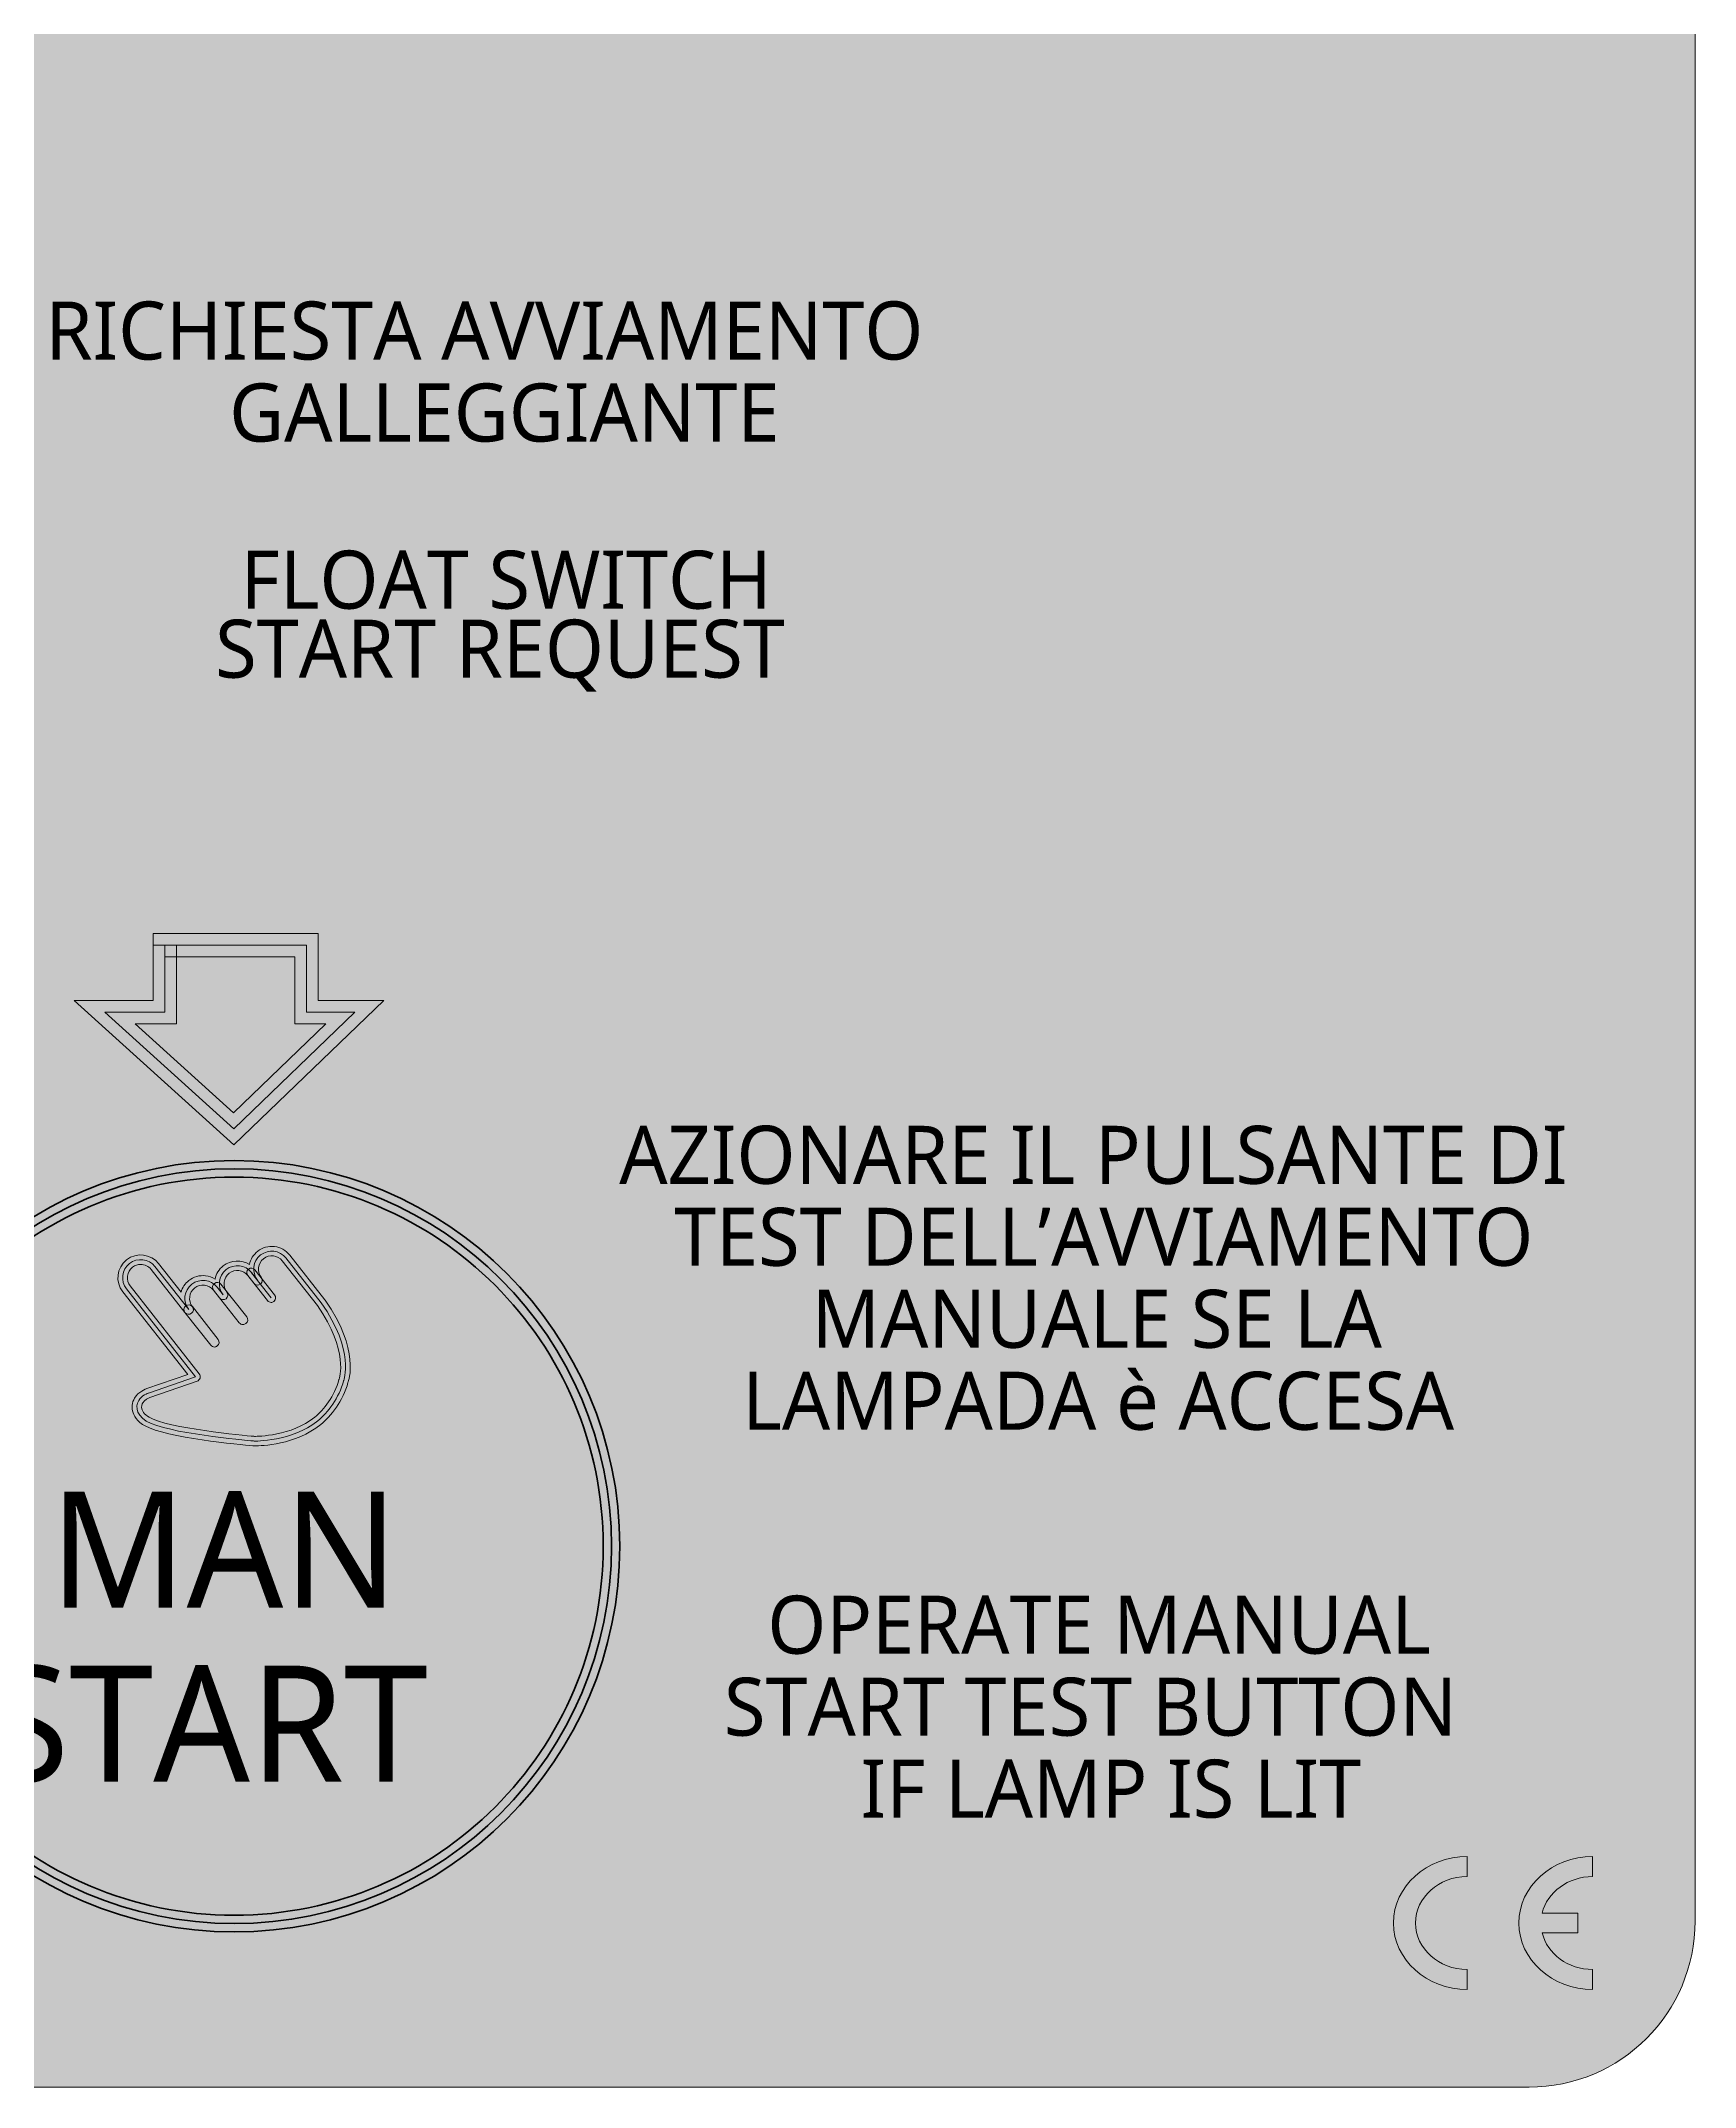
# Model space of a CAD drawing. Header units: millimetres. Extents: x 7 to 220, y 158 to 310.
# Drawn here: x 170.3 to 220.2, y 158.4 to 220.1 of the extents above; entities that cross this region are included whole.
import ezdxf

# ---------------------------------------------------------------- set-up
doc = ezdxf.new("R2010")
doc.units = ezdxf.units.MM
doc.header["$MEASUREMENT"] = 0
doc.layers.add('SI_Base new', color=7, linetype='Continuous', lineweight=0)

# ---------------------------------------------------------------- blocks, each defined once
blk = doc.blocks.new('Block_9')
at = {"layer": 'SI_Base new', "true_color": 0x1d1d1b, "transparency": 33554687}
h = blk.add_hatch(color=250, dxfattribs=at)
h.dxf.hatch_style = 2
h.paths.add_polyline_path([(174.083, 192.824), (174.083, 192.471), (177.995, 192.471), (177.995, 190.453), (178.928, 190.453), (176.148, 187.774), (173.185, 190.453), (174.436, 190.453), (174.436, 192.824), (174.083, 192.824), (174.083, 192.471), (174.083, 192.824), (173.73, 192.824), (173.73, 191.158), (171.353, 191.158), (176.163, 186.809), (180.677, 191.158), (178.7, 191.158), (178.7, 193.177), (173.73, 193.177), (173.73, 192.824)])
at = {"layer": 'SI_Base new', "true_color": 0x3abff0, "transparency": 33554687}
h = blk.add_hatch(color=133, dxfattribs=at)
h.dxf.hatch_style = 2
h.paths.add_polyline_path([(174.083, 192.824), (178.347, 192.824), (178.347, 190.805), (179.802, 190.805), (176.155, 187.291), (172.269, 190.805), (174.083, 190.805)])
at = {"layer": 'SI_Base new'}
for points in [[(174.083, 192.824), (174.083, 192.471), (177.995, 192.471), (177.995, 190.453), (178.928, 190.453), (176.148, 187.774), (173.185, 190.453), (174.436, 190.453), (174.436, 192.824), (174.083, 192.824), (174.083, 192.471), (174.083, 192.824), (173.73, 192.824), (173.73, 191.158), (171.353, 191.158), (176.163, 186.809), (180.677, 191.158), (178.7, 191.158), (178.7, 193.177), (173.73, 193.177), (173.73, 192.824), (174.083, 192.824)], [(174.083, 192.824), (178.347, 192.824), (178.347, 190.805), (179.802, 190.805), (176.155, 187.291), (172.269, 190.805), (174.083, 190.805), (174.083, 192.824)]]:
    blk.add_lwpolyline(points, close=True, dxfattribs=at)
blk = doc.blocks.new('Block_19')
at = {"layer": 'SI_Base new', "true_color": 0x0084ca, "transparency": 33554687}
h = blk.add_hatch(color=142, dxfattribs=at)
h.dxf.hatch_style = 2
edge = h.paths.add_edge_path()
edge.add_spline(control_points=[(176.167, 185.84), (173.097, 185.84), (170.32, 184.596), (168.307, 182.584), (166.295, 180.572), (165.052, 177.794), (165.051, 174.724), (165.052, 171.654), (166.295, 168.876), (168.307, 166.864), (170.32, 164.852), (173.097, 163.608), (176.167, 163.608), (179.237, 163.608), (182.015, 164.852), (184.027, 166.864), (186.039, 168.876), (187.283, 171.654), (187.283, 174.724), (187.283, 177.794), (186.039, 180.572), (184.027, 182.584), (182.015, 184.596), (179.237, 185.84), (176.167, 185.84), (176.167, 185.84), (176.167, 185.84), (176.167, 185.84)], knot_values=[0, 0, 0, 0, 1, 1, 1, 2, 2, 2, 3, 3, 3, 4, 4, 4, 5, 5, 5, 6, 6, 6, 7, 7, 7, 8, 8, 8, 9, 9, 9, 9], degree=3, periodic=0)
edge = h.paths.add_edge_path()
edge.add_spline(control_points=[(176.167, 186.34), (182.582, 186.34), (187.783, 181.139), (187.783, 174.724), (187.783, 168.309), (182.582, 163.108), (176.167, 163.108), (169.752, 163.108), (164.552, 168.309), (164.551, 174.724), (164.552, 181.139), (169.752, 186.34), (176.167, 186.34), (176.167, 186.34), (176.167, 186.34), (176.167, 186.34)], knot_values=[0, 0, 0, 0, 1, 1, 1, 2, 2, 2, 3, 3, 3, 4, 4, 4, 5, 5, 5, 5], degree=3, periodic=0)
at = {"layer": 'SI_Base new', "true_color": 0x878787, "transparency": 33554687}
h = blk.add_hatch(color=252, dxfattribs=at)
h.dxf.hatch_style = 2
edge = h.paths.add_edge_path()
edge.add_spline(control_points=[(176.167, 186.09), (182.444, 186.09), (187.533, 181.001), (187.533, 174.724), (187.533, 168.447), (182.444, 163.358), (176.167, 163.358), (169.89, 163.358), (164.801, 168.447), (164.801, 174.724), (164.801, 181.001), (169.89, 186.09), (176.167, 186.09), (176.167, 186.09), (176.167, 186.09), (176.167, 186.09)], knot_values=[0, 0, 0, 0, 1, 1, 1, 2, 2, 2, 3, 3, 3, 4, 4, 4, 5, 5, 5, 5], degree=3, periodic=0)
h = blk.add_hatch(color=252, dxfattribs=at)
h.dxf.hatch_style = 2
edge = h.paths.add_edge_path()
edge.add_spline(control_points=[(176.167, 186.09), (182.444, 186.09), (187.533, 181.001), (187.533, 174.724), (187.533, 168.447), (182.444, 163.358), (176.167, 163.358), (169.89, 163.358), (164.801, 168.447), (164.801, 174.724), (164.801, 181.001), (169.89, 186.09), (176.167, 186.09), (176.167, 186.09), (176.167, 186.09), (176.167, 186.09)], knot_values=[0, 0, 0, 0, 1, 1, 1, 2, 2, 2, 3, 3, 3, 4, 4, 4, 5, 5, 5, 5], degree=3, periodic=0)
h = blk.add_hatch(color=252, dxfattribs=at)
h.dxf.hatch_style = 2
edge = h.paths.add_edge_path()
edge.add_spline(control_points=[(176.167, 186.09), (182.444, 186.09), (187.533, 181.001), (187.533, 174.724), (187.533, 168.447), (182.444, 163.358), (176.167, 163.358), (169.89, 163.358), (164.801, 168.447), (164.801, 174.724), (164.801, 181.001), (169.89, 186.09), (176.167, 186.09), (176.167, 186.09), (176.167, 186.09), (176.167, 186.09)], knot_values=[0, 0, 0, 0, 1, 1, 1, 2, 2, 2, 3, 3, 3, 4, 4, 4, 5, 5, 5, 5], degree=3, periodic=0)
h = blk.add_hatch(color=252, dxfattribs=at)
h.dxf.hatch_style = 2
edge = h.paths.add_edge_path()
edge.add_spline(control_points=[(176.167, 186.09), (182.444, 186.09), (187.533, 181.001), (187.533, 174.724), (187.533, 168.447), (182.444, 163.358), (176.167, 163.358), (169.89, 163.358), (164.801, 168.447), (164.801, 174.724), (164.801, 181.001), (169.89, 186.09), (176.167, 186.09), (176.167, 186.09), (176.167, 186.09), (176.167, 186.09)], knot_values=[0, 0, 0, 0, 1, 1, 1, 2, 2, 2, 3, 3, 3, 4, 4, 4, 5, 5, 5, 5], degree=3, periodic=0)
at = {"layer": 'SI_Base new', "true_color": 0x1d252c, "transparency": 33554687}
h = blk.add_hatch(color=250, dxfattribs=at)
h.dxf.hatch_style = 2
edge = h.paths.add_edge_path()
edge.add_spline(control_points=[(176.167, 186.09), (182.444, 186.09), (187.533, 181.001), (187.533, 174.724), (187.533, 168.447), (182.444, 163.358), (176.167, 163.358), (169.89, 163.358), (164.801, 168.447), (164.801, 174.724), (164.801, 181.001), (169.89, 186.09), (176.167, 186.09), (176.167, 186.09), (176.167, 186.09), (176.167, 186.09)], knot_values=[0, 0, 0, 0, 1, 1, 1, 2, 2, 2, 3, 3, 3, 4, 4, 4, 5, 5, 5, 5], degree=3, periodic=0)
at = {"layer": 'SI_Base new', "color": 30, "lineweight": 35, "true_color": 0xec672d}
for points, knots in [([(176.167, 186.34), (182.582, 186.34), (187.783, 181.139), (187.783, 174.724), (187.783, 168.309), (182.582, 163.108), (176.167, 163.108), (169.752, 163.108), (164.552, 168.309), (164.551, 174.724), (164.552, 181.139), (169.752, 186.34), (176.167, 186.34), (176.167, 186.34), (176.167, 186.34), (176.167, 186.34)], [0, 0, 0, 0, 1, 1, 1, 2, 2, 2, 3, 3, 3, 4, 4, 4, 5, 5, 5, 5]), ([(176.167, 185.84), (173.097, 185.84), (170.32, 184.596), (168.307, 182.584), (166.295, 180.572), (165.052, 177.794), (165.051, 174.724), (165.052, 171.654), (166.295, 168.876), (168.307, 166.864), (170.32, 164.852), (173.097, 163.608), (176.167, 163.608), (179.237, 163.608), (182.015, 164.852), (184.027, 166.864), (186.039, 168.876), (187.283, 171.654), (187.283, 174.724), (187.283, 177.794), (186.039, 180.572), (184.027, 182.584), (182.015, 184.596), (179.237, 185.84), (176.167, 185.84), (176.167, 185.84), (176.167, 185.84), (176.167, 185.84)], [0, 0, 0, 0, 1, 1, 1, 2, 2, 2, 3, 3, 3, 4, 4, 4, 5, 5, 5, 6, 6, 6, 7, 7, 7, 8, 8, 8, 9, 9, 9, 9])]:
    blk.add_open_spline(points, degree=3, knots=knots, dxfattribs=at)
at = {"layer": 'SI_Base new', "color": 142, "lineweight": 35, "true_color": 0x0084ca}
blk.add_open_spline([(176.167, 186.09), (182.444, 186.09), (187.533, 181.001), (187.533, 174.724), (187.533, 168.447), (182.444, 163.358), (176.167, 163.358), (169.89, 163.358), (164.801, 168.447), (164.801, 174.724), (164.801, 181.001), (169.89, 186.09), (176.167, 186.09), (176.167, 186.09), (176.167, 186.09), (176.167, 186.09)], degree=3, knots=[0, 0, 0, 0, 1, 1, 1, 2, 2, 2, 3, 3, 3, 4, 4, 4, 5, 5, 5, 5], dxfattribs=at)
blk.add_open_spline([(176.167, 186.09), (182.444, 186.09), (187.533, 181.001), (187.533, 174.724), (187.533, 168.447), (182.444, 163.358), (176.167, 163.358), (169.89, 163.358), (164.801, 168.447), (164.801, 174.724), (164.801, 181.001), (169.89, 186.09), (176.167, 186.09), (176.167, 186.09), (176.167, 186.09), (176.167, 186.09)], degree=3, knots=[0, 0, 0, 0, 1, 1, 1, 2, 2, 2, 3, 3, 3, 4, 4, 4, 5, 5, 5, 5], dxfattribs=at)
blk.add_open_spline([(176.167, 186.09), (182.444, 186.09), (187.533, 181.001), (187.533, 174.724), (187.533, 168.447), (182.444, 163.358), (176.167, 163.358), (169.89, 163.358), (164.801, 168.447), (164.801, 174.724), (164.801, 181.001), (169.89, 186.09), (176.167, 186.09), (176.167, 186.09), (176.167, 186.09), (176.167, 186.09)], degree=3, knots=[0, 0, 0, 0, 1, 1, 1, 2, 2, 2, 3, 3, 3, 4, 4, 4, 5, 5, 5, 5], dxfattribs=at)
blk.add_open_spline([(176.167, 186.09), (182.444, 186.09), (187.533, 181.001), (187.533, 174.724), (187.533, 168.447), (182.444, 163.358), (176.167, 163.358), (169.89, 163.358), (164.801, 168.447), (164.801, 174.724), (164.801, 181.001), (169.89, 186.09), (176.167, 186.09), (176.167, 186.09), (176.167, 186.09), (176.167, 186.09)], degree=3, knots=[0, 0, 0, 0, 1, 1, 1, 2, 2, 2, 3, 3, 3, 4, 4, 4, 5, 5, 5, 5], dxfattribs=at)
blk.add_open_spline([(176.167, 186.09), (182.444, 186.09), (187.533, 181.001), (187.533, 174.724), (187.533, 168.447), (182.444, 163.358), (176.167, 163.358), (169.89, 163.358), (164.801, 168.447), (164.801, 174.724), (164.801, 181.001), (169.89, 186.09), (176.167, 186.09), (176.167, 186.09), (176.167, 186.09), (176.167, 186.09)], degree=3, knots=[0, 0, 0, 0, 1, 1, 1, 2, 2, 2, 3, 3, 3, 4, 4, 4, 5, 5, 5, 5], dxfattribs=at)
blk = doc.blocks.new('Block_30')
at = {"layer": 'SI_Base new', "true_color": 0x000000, "transparency": 33554687}
h = blk.add_hatch(color=18, dxfattribs=at)
h.dxf.hatch_style = 2
edge = h.paths.add_edge_path()
edge.add_spline(control_points=[(173.353, 183.211), (173.266, 183.211), (173.179, 183.183), (173.106, 183.126), (173.022, 183.06), (172.969, 182.965), (172.956, 182.858), (172.943, 182.751), (172.972, 182.646), (173.038, 182.562), (173.038, 182.562), (175.118, 179.917), (175.118, 179.917), (175.147, 179.88), (175.156, 179.832), (175.143, 179.788), (175.13, 179.744), (175.096, 179.708), (175.052, 179.693), (175.052, 179.693), (173.631, 179.203), (173.631, 179.203), (173.589, 179.188), (173.465, 179.128), (173.417, 179.043), (173.395, 179.005), (173.364, 178.927), (173.396, 178.834), (173.434, 178.722), (173.549, 178.623), (173.729, 178.548), (174.499, 178.227), (176.764, 178.034), (176.786, 178.032), (176.787, 178.032), (176.787, 178.032), (176.79, 178.032), (176.859, 178.032), (177.895, 178.038), (178.597, 178.61), (178.864, 178.827), (179.195, 179.239), (179.326, 179.744), (179.334, 179.769), (179.637, 180.61), (178.676, 181.97), (178.676, 181.97), (177.617, 183.316), (177.617, 183.316), (177.481, 183.49), (177.227, 183.521), (177.054, 183.384), (176.88, 183.247), (176.85, 182.995), (176.985, 182.822), (176.985, 182.822), (176.986, 182.821), (176.986, 182.821), (177.035, 182.759), (177.024, 182.669), (176.962, 182.62), (176.901, 182.572), (176.811, 182.582), (176.762, 182.644), (176.762, 182.644), (176.762, 182.644), (176.762, 182.644), (176.762, 182.644), (176.58, 182.876), (176.58, 182.876), (176.443, 183.049), (176.19, 183.081), (176.017, 182.943), (175.933, 182.877), (175.88, 182.782), (175.867, 182.675), (175.854, 182.568), (175.883, 182.464), (175.949, 182.38), (175.998, 182.318), (175.987, 182.228), (175.925, 182.179), (175.864, 182.131), (175.774, 182.141), (175.725, 182.203), (175.725, 182.203), (175.543, 182.434), (175.543, 182.434), (175.477, 182.518), (175.382, 182.571), (175.275, 182.584), (175.17, 182.598), (175.064, 182.568), (174.98, 182.502), (174.806, 182.366), (174.775, 182.113), (174.912, 181.938), (174.961, 181.876), (174.95, 181.787), (174.888, 181.738), (174.826, 181.689), (174.736, 181.7), (174.687, 181.762), (174.687, 181.762), (174.687, 181.762), (174.687, 181.762), (174.687, 181.762), (174.687, 181.762), (174.687, 181.762), (174.687, 181.762), (173.669, 183.058), (173.669, 183.058), (173.589, 183.159), (173.472, 183.211), (173.353, 183.211)], knot_values=[0, 0, 0, 0, 1, 1, 1, 2, 2, 2, 3, 3, 3, 4, 4, 4, 5, 5, 5, 6, 6, 6, 7, 7, 7, 8, 8, 8, 9, 9, 9, 10, 10, 10, 11, 11, 11, 12, 12, 12, 13, 13, 13, 14, 14, 14, 15, 15, 15, 16, 16, 16, 17, 17, 17, 18, 18, 18, 19, 19, 19, 20, 20, 20, 21, 21, 21, 22, 22, 22, 23, 23, 23, 24, 24, 24, 25, 25, 25, 26, 26, 26, 27, 27, 27, 28, 28, 28, 29, 29, 29, 30, 30, 30, 31, 31, 31, 32, 32, 32, 33, 33, 33, 34, 34, 34, 35, 35, 35, 36, 36, 36, 37, 37, 37, 38, 38, 38, 38], degree=3, periodic=0)
edge = h.paths.add_edge_path()
edge.add_spline(control_points=[(176.795, 177.746), (176.783, 177.746), (176.775, 177.747), (176.771, 177.747), (176.668, 177.755), (174.43, 177.946), (173.62, 178.284), (173.294, 178.42), (173.171, 178.608), (173.126, 178.742), (173.075, 178.89), (173.091, 179.047), (173.169, 179.184), (173.278, 179.376), (173.511, 179.463), (173.537, 179.472), (173.537, 179.472), (174.77, 179.898), (174.77, 179.898), (174.77, 179.898), (172.814, 182.386), (172.814, 182.386), (172.58, 182.684), (172.631, 183.116), (172.929, 183.35), (173.227, 183.584), (173.659, 183.533), (173.893, 183.235), (173.893, 183.235), (174.568, 182.376), (174.568, 182.376), (174.607, 182.515), (174.689, 182.636), (174.804, 182.726), (174.947, 182.839), (175.126, 182.89), (175.309, 182.868), (175.412, 182.856), (175.508, 182.821), (175.593, 182.768), (175.626, 182.927), (175.712, 183.067), (175.84, 183.168), (176.075, 183.352), (176.391, 183.359), (176.63, 183.209), (176.662, 183.362), (176.745, 183.504), (176.877, 183.608), (177.021, 183.721), (177.2, 183.772), (177.383, 183.75), (177.566, 183.728), (177.728, 183.637), (177.841, 183.493), (177.841, 183.493), (178.903, 182.143), (178.903, 182.143), (178.904, 182.141), (178.906, 182.139), (178.907, 182.138), (179.969, 180.638), (179.613, 179.695), (179.597, 179.656), (179.455, 179.101), (179.079, 178.635), (178.777, 178.389), (178.022, 177.773), (176.972, 177.746), (176.795, 177.746)], knot_values=[0, 0, 0, 0, 1, 1, 1, 2, 2, 2, 3, 3, 3, 4, 4, 4, 5, 5, 5, 6, 6, 6, 7, 7, 7, 8, 8, 8, 9, 9, 9, 10, 10, 10, 11, 11, 11, 12, 12, 12, 13, 13, 13, 14, 14, 14, 15, 15, 15, 16, 16, 16, 17, 17, 17, 18, 18, 18, 19, 19, 19, 20, 20, 20, 21, 21, 21, 22, 22, 22, 23, 23, 23, 23], degree=3, periodic=0)
at = {"layer": 'SI_Base new', "true_color": 0xe0e0e0, "transparency": 33554687}
h = blk.add_hatch(color=254, dxfattribs=at)
h.dxf.hatch_style = 2
edge = h.paths.add_edge_path()
edge.add_spline(control_points=[(178.79, 182.055), (178.79, 182.055), (177.729, 183.405), (177.729, 183.405), (177.544, 183.64), (177.201, 183.681), (176.965, 183.496), (176.73, 183.311), (176.689, 182.968), (176.874, 182.732), (176.874, 182.732), (176.692, 182.964), (176.692, 182.964), (176.507, 183.199), (176.164, 183.24), (175.928, 183.055), (175.693, 182.87), (175.652, 182.527), (175.837, 182.291), (175.837, 182.291), (175.655, 182.523), (175.655, 182.523), (175.47, 182.758), (175.126, 182.799), (174.891, 182.614), (174.656, 182.429), (174.615, 182.086), (174.8, 181.851), (174.8, 181.851), (173.781, 183.146), (173.781, 183.146), (173.596, 183.382), (173.252, 183.423), (173.017, 183.238), (173.017, 183.238), (173.017, 183.238), (173.017, 183.238), (172.782, 183.053), (172.741, 182.709), (172.926, 182.474), (172.926, 182.474), (175.006, 179.828), (175.006, 179.828), (175.006, 179.828), (173.585, 179.338), (173.585, 179.338), (173.585, 179.338), (173.379, 179.265), (173.293, 179.114), (173.18, 178.914), (173.22, 178.606), (173.674, 178.416), (174.474, 178.083), (176.774, 177.89), (176.774, 177.89), (176.774, 177.89), (177.91, 177.866), (178.687, 178.499), (178.989, 178.746), (179.33, 179.19), (179.465, 179.709), (179.465, 179.709), (179.82, 180.601), (178.79, 182.055)], knot_values=[0, 0, 0, 0, 1, 1, 1, 2, 2, 2, 3, 3, 3, 4, 4, 4, 5, 5, 5, 6, 6, 6, 7, 7, 7, 8, 8, 8, 9, 9, 9, 10, 10, 10, 11, 11, 11, 12, 12, 12, 13, 13, 13, 14, 14, 14, 15, 15, 15, 16, 16, 16, 17, 17, 17, 18, 18, 18, 19, 19, 19, 20, 20, 20, 21, 21, 21, 21], degree=3, periodic=0)
at = {"layer": 'SI_Base new'}
for points, knots in [([(176.795, 177.746), (176.783, 177.746), (176.775, 177.747), (176.771, 177.747), (176.668, 177.755), (174.43, 177.946), (173.62, 178.284), (173.294, 178.42), (173.171, 178.608), (173.126, 178.742), (173.075, 178.89), (173.091, 179.047), (173.169, 179.184), (173.278, 179.376), (173.511, 179.463), (173.537, 179.472), (173.537, 179.472), (174.77, 179.898), (174.77, 179.898), (174.77, 179.898), (172.814, 182.386), (172.814, 182.386), (172.58, 182.684), (172.631, 183.116), (172.929, 183.35), (173.227, 183.584), (173.659, 183.533), (173.893, 183.235), (173.893, 183.235), (174.568, 182.376), (174.568, 182.376), (174.607, 182.515), (174.689, 182.636), (174.804, 182.726), (174.947, 182.839), (175.126, 182.89), (175.309, 182.868), (175.412, 182.856), (175.508, 182.821), (175.593, 182.768), (175.626, 182.927), (175.712, 183.067), (175.84, 183.168), (176.075, 183.352), (176.391, 183.359), (176.63, 183.209), (176.662, 183.362), (176.745, 183.504), (176.877, 183.608), (177.021, 183.721), (177.2, 183.772), (177.383, 183.75), (177.566, 183.728), (177.728, 183.637), (177.841, 183.493), (177.841, 183.493), (178.903, 182.143), (178.903, 182.143), (178.904, 182.141), (178.906, 182.139), (178.907, 182.138), (179.969, 180.638), (179.613, 179.695), (179.597, 179.656), (179.455, 179.101), (179.079, 178.635), (178.777, 178.389), (178.022, 177.773), (176.972, 177.746), (176.795, 177.746)], [0, 0, 0, 0, 1, 1, 1, 2, 2, 2, 3, 3, 3, 4, 4, 4, 5, 5, 5, 6, 6, 6, 7, 7, 7, 8, 8, 8, 9, 9, 9, 10, 10, 10, 11, 11, 11, 12, 12, 12, 13, 13, 13, 14, 14, 14, 15, 15, 15, 16, 16, 16, 17, 17, 17, 18, 18, 18, 19, 19, 19, 20, 20, 20, 21, 21, 21, 22, 22, 22, 23, 23, 23, 23]), ([(178.79, 182.055), (178.79, 182.055), (177.729, 183.405), (177.729, 183.405), (177.544, 183.64), (177.201, 183.681), (176.965, 183.496), (176.73, 183.311), (176.689, 182.968), (176.874, 182.732), (176.874, 182.732), (176.692, 182.964), (176.692, 182.964), (176.507, 183.199), (176.164, 183.24), (175.928, 183.055), (175.693, 182.87), (175.652, 182.527), (175.837, 182.291), (175.837, 182.291), (175.655, 182.523), (175.655, 182.523), (175.47, 182.758), (175.126, 182.799), (174.891, 182.614), (174.656, 182.429), (174.615, 182.086), (174.8, 181.851), (174.8, 181.851), (173.781, 183.146), (173.781, 183.146), (173.596, 183.382), (173.252, 183.423), (173.017, 183.238), (173.017, 183.238), (173.017, 183.238), (173.017, 183.238), (172.782, 183.053), (172.741, 182.709), (172.926, 182.474), (172.926, 182.474), (175.006, 179.828), (175.006, 179.828), (175.006, 179.828), (173.585, 179.338), (173.585, 179.338), (173.585, 179.338), (173.379, 179.265), (173.293, 179.114), (173.18, 178.914), (173.22, 178.606), (173.674, 178.416), (174.474, 178.083), (176.774, 177.89), (176.774, 177.89), (176.774, 177.89), (177.91, 177.866), (178.687, 178.499), (178.989, 178.746), (179.33, 179.19), (179.465, 179.709), (179.465, 179.709), (179.82, 180.601), (178.79, 182.055)], [0, 0, 0, 0, 1, 1, 1, 2, 2, 2, 3, 3, 3, 4, 4, 4, 5, 5, 5, 6, 6, 6, 7, 7, 7, 8, 8, 8, 9, 9, 9, 10, 10, 10, 11, 11, 11, 12, 12, 12, 13, 13, 13, 14, 14, 14, 15, 15, 15, 16, 16, 16, 17, 17, 17, 18, 18, 18, 19, 19, 19, 20, 20, 20, 21, 21, 21, 21]), ([(173.353, 183.211), (173.266, 183.211), (173.179, 183.183), (173.106, 183.126), (173.022, 183.06), (172.969, 182.965), (172.956, 182.858), (172.943, 182.751), (172.972, 182.646), (173.038, 182.562), (173.038, 182.562), (175.118, 179.917), (175.118, 179.917), (175.147, 179.88), (175.156, 179.832), (175.143, 179.788), (175.13, 179.744), (175.096, 179.708), (175.052, 179.693), (175.052, 179.693), (173.631, 179.203), (173.631, 179.203), (173.589, 179.188), (173.465, 179.128), (173.417, 179.043), (173.395, 179.005), (173.364, 178.927), (173.396, 178.834), (173.434, 178.722), (173.549, 178.623), (173.729, 178.548), (174.499, 178.227), (176.764, 178.034), (176.786, 178.032), (176.787, 178.032), (176.787, 178.032), (176.79, 178.032), (176.859, 178.032), (177.895, 178.038), (178.597, 178.61), (178.864, 178.827), (179.195, 179.239), (179.326, 179.744), (179.334, 179.769), (179.637, 180.61), (178.676, 181.97), (178.676, 181.97), (177.617, 183.316), (177.617, 183.316), (177.481, 183.49), (177.227, 183.521), (177.054, 183.384), (176.88, 183.247), (176.85, 182.995), (176.985, 182.822), (176.985, 182.822), (176.986, 182.821), (176.986, 182.821), (177.035, 182.759), (177.024, 182.669), (176.962, 182.62), (176.901, 182.572), (176.811, 182.582), (176.762, 182.644), (176.762, 182.644), (176.762, 182.644), (176.762, 182.644), (176.762, 182.644), (176.58, 182.876), (176.58, 182.876), (176.443, 183.049), (176.19, 183.081), (176.017, 182.943), (175.933, 182.877), (175.88, 182.782), (175.867, 182.675), (175.854, 182.568), (175.883, 182.464), (175.949, 182.38), (175.998, 182.318), (175.987, 182.228), (175.925, 182.179), (175.864, 182.131), (175.774, 182.141), (175.725, 182.203), (175.725, 182.203), (175.543, 182.434), (175.543, 182.434), (175.477, 182.518), (175.382, 182.571), (175.275, 182.584), (175.17, 182.598), (175.064, 182.568), (174.98, 182.502), (174.806, 182.366), (174.775, 182.113), (174.912, 181.938), (174.961, 181.876), (174.95, 181.787), (174.888, 181.738), (174.826, 181.689), (174.736, 181.7), (174.687, 181.762), (174.687, 181.762), (174.687, 181.762), (174.687, 181.762), (174.687, 181.762), (174.687, 181.762), (174.687, 181.762), (174.687, 181.762), (173.669, 183.058), (173.669, 183.058), (173.589, 183.159), (173.472, 183.211), (173.353, 183.211)], [0, 0, 0, 0, 1, 1, 1, 2, 2, 2, 3, 3, 3, 4, 4, 4, 5, 5, 5, 6, 6, 6, 7, 7, 7, 8, 8, 8, 9, 9, 9, 10, 10, 10, 11, 11, 11, 12, 12, 12, 13, 13, 13, 14, 14, 14, 15, 15, 15, 16, 16, 16, 17, 17, 17, 18, 18, 18, 19, 19, 19, 20, 20, 20, 21, 21, 21, 22, 22, 22, 23, 23, 23, 24, 24, 24, 25, 25, 25, 26, 26, 26, 27, 27, 27, 28, 28, 28, 29, 29, 29, 30, 30, 30, 31, 31, 31, 32, 32, 32, 33, 33, 33, 34, 34, 34, 35, 35, 35, 36, 36, 36, 37, 37, 37, 38, 38, 38, 38])]:
    blk.add_open_spline(points, degree=3, knots=knots, dxfattribs=at)
blk = doc.blocks.new('Block_31')
at = {"layer": 'SI_Base new', "true_color": 0x000000, "transparency": 33554687}
h = blk.add_hatch(color=18, dxfattribs=at)
h.dxf.hatch_style = 2
edge = h.paths.add_edge_path()
edge.add_spline(control_points=[(177.279, 182.067), (177.238, 182.067), (177.197, 182.085), (177.17, 182.12), (177.17, 182.12), (176.578, 182.874), (176.578, 182.874), (176.53, 182.934), (176.541, 183.022), (176.601, 183.069), (176.662, 183.116), (176.749, 183.106), (176.796, 183.046), (176.796, 183.046), (177.388, 182.292), (177.388, 182.292), (177.436, 182.232), (177.425, 182.145), (177.365, 182.097), (177.34, 182.077), (177.309, 182.067), (177.279, 182.067)], knot_values=[0, 0, 0, 0, 1, 1, 1, 2, 2, 2, 3, 3, 3, 4, 4, 4, 5, 5, 5, 6, 6, 6, 7, 7, 7, 7], degree=3, periodic=0)
at = {"layer": 'SI_Base new'}
blk.add_line((176.687, 182.96), (177.279, 182.207), dxfattribs=at)
blk.add_open_spline([(177.279, 182.067), (177.238, 182.067), (177.197, 182.085), (177.17, 182.12), (177.17, 182.12), (176.578, 182.874), (176.578, 182.874), (176.53, 182.934), (176.541, 183.022), (176.601, 183.069), (176.662, 183.116), (176.749, 183.106), (176.796, 183.046), (176.796, 183.046), (177.388, 182.292), (177.388, 182.292), (177.436, 182.232), (177.425, 182.145), (177.365, 182.097), (177.34, 182.077), (177.309, 182.067), (177.279, 182.067)], degree=3, knots=[0, 0, 0, 0, 1, 1, 1, 2, 2, 2, 3, 3, 3, 4, 4, 4, 5, 5, 5, 6, 6, 6, 7, 7, 7, 7], dxfattribs=at)
blk = doc.blocks.new('Block_29')
at = {"layer": 'SI_Base new', "true_color": 0x000000, "transparency": 33554687}
h = blk.add_hatch(color=18, dxfattribs=at)
h.dxf.hatch_style = 2
edge = h.paths.add_edge_path()
edge.add_spline(control_points=[(176.434, 181.4), (176.392, 181.4), (176.35, 181.418), (176.322, 181.454), (176.322, 181.454), (175.548, 182.438), (175.548, 182.438), (175.499, 182.501), (175.51, 182.59), (175.572, 182.639), (175.633, 182.687), (175.723, 182.677), (175.772, 182.615), (175.772, 182.615), (176.546, 181.631), (176.546, 181.631), (176.595, 181.568), (176.584, 181.479), (176.522, 181.43), (176.496, 181.41), (176.465, 181.4), (176.434, 181.4)], knot_values=[0, 0, 0, 0, 1, 1, 1, 2, 2, 2, 3, 3, 3, 4, 4, 4, 5, 5, 5, 6, 6, 6, 7, 7, 7, 7], degree=3, periodic=0)
h = blk.add_hatch(color=18, dxfattribs=at)
h.dxf.hatch_style = 2
edge = h.paths.add_edge_path()
edge.add_spline(control_points=[(175.574, 180.723), (175.532, 180.723), (175.49, 180.742), (175.462, 180.778), (175.462, 180.778), (174.687, 181.762), (174.687, 181.762), (174.639, 181.824), (174.65, 181.914), (174.711, 181.963), (174.773, 182.011), (174.863, 182.001), (174.912, 181.939), (174.912, 181.939), (175.686, 180.954), (175.686, 180.954), (175.735, 180.892), (175.724, 180.803), (175.662, 180.754), (175.636, 180.733), (175.605, 180.723), (175.574, 180.723)], knot_values=[0, 0, 0, 0, 1, 1, 1, 2, 2, 2, 3, 3, 3, 4, 4, 4, 5, 5, 5, 6, 6, 6, 7, 7, 7, 7], degree=3, periodic=0)
at = {"layer": 'SI_Base new'}
for points in [[(176.434, 181.4), (176.392, 181.4), (176.35, 181.418), (176.322, 181.454), (176.322, 181.454), (175.548, 182.438), (175.548, 182.438), (175.499, 182.501), (175.51, 182.59), (175.572, 182.639), (175.633, 182.687), (175.723, 182.677), (175.772, 182.615), (175.772, 182.615), (176.546, 181.631), (176.546, 181.631), (176.595, 181.568), (176.584, 181.479), (176.522, 181.43), (176.496, 181.41), (176.465, 181.4), (176.434, 181.4)], [(175.574, 180.723), (175.532, 180.723), (175.49, 180.742), (175.462, 180.778), (175.462, 180.778), (174.687, 181.762), (174.687, 181.762), (174.639, 181.824), (174.65, 181.914), (174.711, 181.963), (174.773, 182.011), (174.863, 182.001), (174.912, 181.939), (174.912, 181.939), (175.686, 180.954), (175.686, 180.954), (175.735, 180.892), (175.724, 180.803), (175.662, 180.754), (175.636, 180.733), (175.605, 180.723), (175.574, 180.723)]]:
    blk.add_open_spline(points, degree=3, knots=[0, 0, 0, 0, 1, 1, 1, 2, 2, 2, 3, 3, 3, 4, 4, 4, 5, 5, 5, 6, 6, 6, 7, 7, 7, 7], dxfattribs=at)
for name in ['Block_30', 'Block_31']:
    blk.add_blockref(name, (0, 0), dxfattribs=at)

msp = doc.modelspace()

# ---------------------------------------------------------------- hatches: boundary and pattern name
at = {"layer": 'SI_Base new', "true_color": 0x1d252c, "transparency": 33554687}
h = msp.add_hatch(color=250, dxfattribs=at)
h.dxf.hatch_style = 2
edge = h.paths.add_edge_path()
edge.add_spline(control_points=[(215.166, 158.432), (215.166, 158.432), (12.166, 158.432), (12.166, 158.432), (9.405, 158.432), (7.166, 160.671), (7.166, 163.432), (7.166, 163.432), (7.166, 304.632), (7.166, 304.632), (7.166, 307.394), (9.405, 309.632), (12.166, 309.632), (12.166, 309.632), (215.166, 309.632), (215.166, 309.632), (217.928, 309.632), (220.166, 307.394), (220.166, 304.632), (220.166, 304.632), (220.166, 163.432), (220.166, 163.432), (220.166, 160.671), (217.928, 158.432), (215.166, 158.432)], knot_values=[0, 0, 0, 0, 1, 1, 1, 2, 2, 2, 3, 3, 3, 4, 4, 4, 5, 5, 5, 6, 6, 6, 7, 7, 7, 8, 8, 8, 8], degree=3, periodic=0)

# ---------------------------------------------------------------- linework, layer by layer
at = {"layer": 'SI_Base new'}
for points, knots in [([(215.166, 158.432), (215.166, 158.432), (12.166, 158.432), (12.166, 158.432), (9.405, 158.432), (7.166, 160.671), (7.166, 163.432), (7.166, 163.432), (7.166, 304.632), (7.166, 304.632), (7.166, 307.394), (9.405, 309.632), (12.166, 309.632), (12.166, 309.632), (215.166, 309.632), (215.166, 309.632), (217.928, 309.632), (220.166, 307.394), (220.166, 304.632), (220.166, 304.632), (220.166, 163.432), (220.166, 163.432), (220.166, 160.671), (217.928, 158.432), (215.166, 158.432)], [0, 0, 0, 0, 1, 1, 1, 2, 2, 2, 3, 3, 3, 4, 4, 4, 5, 5, 5, 6, 6, 6, 7, 7, 7, 8, 8, 8, 8]), ([(213.305, 161.374), (212.08, 161.374), (211.082, 162.272), (211.082, 163.374), (211.082, 164.476), (212.08, 165.374), (213.305, 165.374), (213.305, 165.374), (213.305, 164.773), (213.305, 164.773), (212.448, 164.773), (211.749, 164.145), (211.749, 163.374), (211.749, 162.603), (212.448, 161.975), (213.305, 161.975), (213.305, 161.975), (213.305, 161.374), (213.305, 161.374), (213.305, 161.374), (213.305, 161.374), (213.305, 161.374)], [0, 0, 0, 0, 1, 1, 1, 2, 2, 2, 3, 3, 3, 4, 4, 4, 5, 5, 5, 6, 6, 6, 7, 7, 7, 7]), ([(217.082, 161.374), (215.857, 161.374), (214.859, 162.272), (214.859, 163.374), (214.859, 164.476), (215.857, 165.374), (217.082, 165.374), (217.082, 165.374), (217.082, 164.773), (217.082, 164.773), (216.339, 164.773), (215.716, 164.301), (215.562, 163.673), (215.562, 163.673), (216.637, 163.673), (216.637, 163.673), (216.637, 163.673), (216.637, 163.074), (216.637, 163.074), (216.637, 163.074), (215.563, 163.074), (215.563, 163.074), (215.716, 162.447), (216.34, 161.975), (217.082, 161.975), (217.082, 161.975), (217.082, 161.374), (217.082, 161.374), (217.082, 161.374), (217.082, 161.374), (217.082, 161.374)], [0, 0, 0, 0, 1, 1, 1, 2, 2, 2, 3, 3, 3, 4, 4, 4, 5, 5, 5, 6, 6, 6, 7, 7, 7, 8, 8, 8, 9, 9, 9, 10, 10, 10, 10])]:
    msp.add_open_spline(points, degree=3, knots=knots, dxfattribs=at)

# ---------------------------------------------------------------- block references
for name in ['Block_9', 'Block_19', 'Block_29']:
    msp.add_blockref(name, (0, 0), dxfattribs=at)

# ---------------------------------------------------------------- texts
at = {"layer": 'SI_Base new', "char_height": 0.2, "attachment_point": 7}
for s, insert in [('\\C254;\\c14737632;\\FRoboto Regular|b0|i0|c1;\\H1.748367;\\W1.000000;RICHIESTA AVVIAMENTO ', (170.487, 210.441)), ('\\C254;\\c14737632;\\FRoboto Regular|b0|i0|c1;\\H1.748367;\\W1.000000;GALLEGGIANTE', (176.018, 207.972)), ('\\C254;\\c14737632;\\FRoboto Regular|b0|i0|c1;\\H1.748367;\\W1.000000;FLOAT SWITCH', (176.363, 202.936)), ('\\C254;\\c14737632;\\FRoboto Regular|b0|i0|c1;\\H1.748367;\\W1.000000;START REQUEST', (175.598, 200.466)), ('\\C254;\\c14737632;\\FRoboto Regular|b0|i0|c1;\\H1.748367;\\W1.000000;AZIONARE IL PULSANTE DI ', (187.767, 185.613)), ('\\C254;\\c14737632;\\FRoboto Regular|b0|i0|c1;\\H1.748367;\\W1.000000;TEST DELL’AVVIAMENTO', (189.418, 183.144)), ('\\C254;\\c14737632;\\FRoboto Regular|b0|i0|c1;\\H1.748367;\\W1.000000;MANUALE SE LA ', (193.558, 180.674)), ('\\C254;\\c14737632;\\FRoboto Regular|b0|i0|c1;\\H1.748367;\\W1.000000;LAMPADA è ACCESA', (191.472, 178.205)), ('\\C254;\\c14737632;\\FRoboto Medium|b0|i0|c1;\\H3.496733;\\W1.000000;MAN', (170.608, 172.872)), ('\\C254;\\c14737632;\\FRoboto Regular|b0|i0|c1;\\H1.748367;\\W1.000000;OPERATE MANUAL ', (192.225, 171.46)), ('\\C254;\\c14737632;\\FRoboto Medium|b0|i0|c1;\\H3.496733;\\W1.000000;START', (168.7, 167.58)), ('\\C254;\\c14737632;\\FRoboto Regular|b0|i0|c1;\\H1.748367;\\W1.000000;START TEST BUTTON ', (190.92, 168.991)), ('\\C254;\\c14737632;\\FRoboto Regular|b0|i0|c1;\\H1.748367;\\W1.000000;IF LAMP IS LIT', (195.034, 166.522))]:
    msp.add_mtext(s, dxfattribs=dict(at, insert=insert))

doc.saveas('drawing.dxf')
